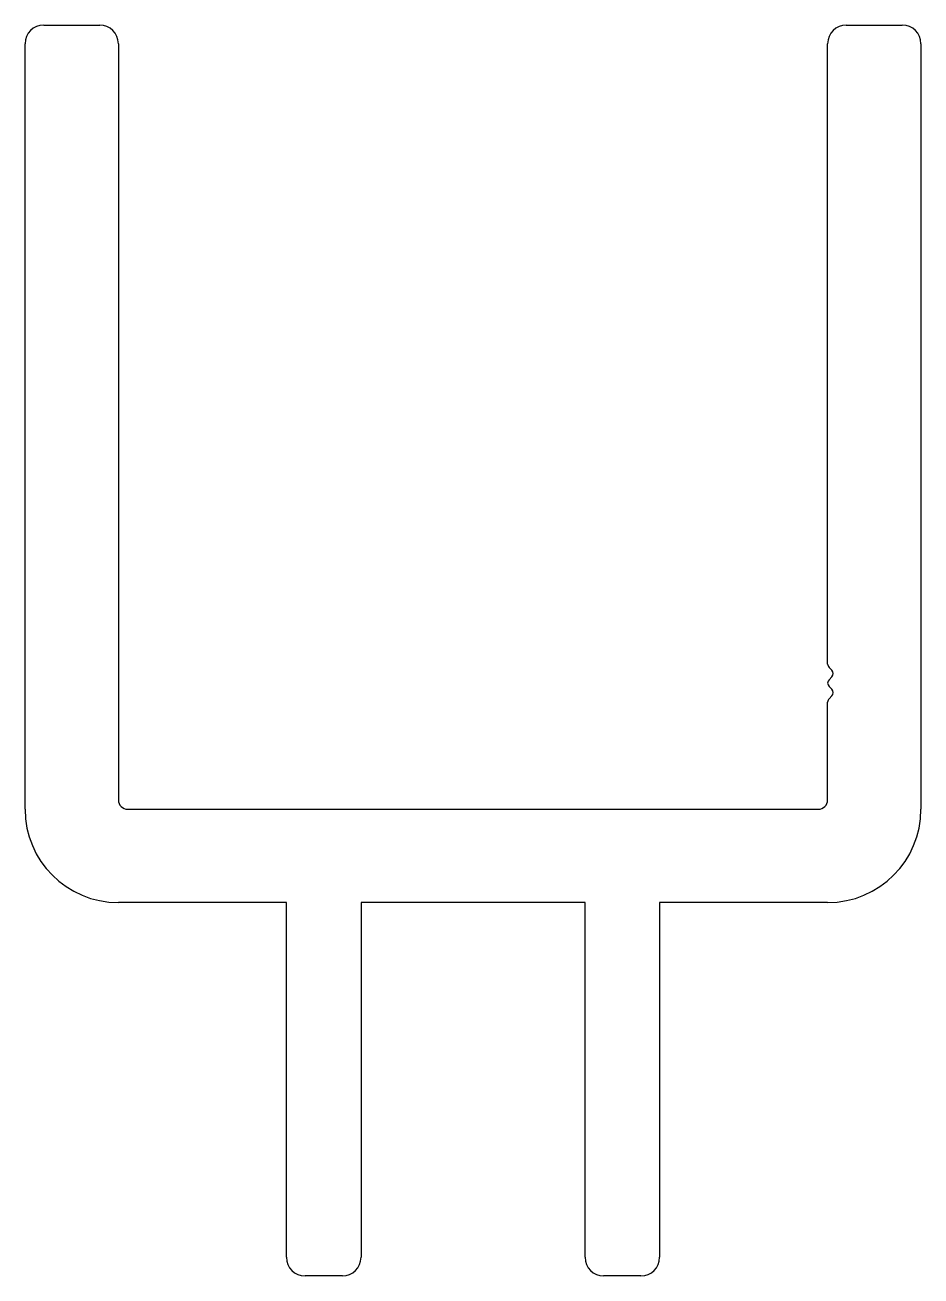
# Model space of a CAD drawing. Extents: x 1160.3 to 1208.3, y 882.1 to 949.1.
import ezdxf

# ---------------------------------------------------------------- set-up
doc = ezdxf.new("R2010")
doc.units = 0
doc.layers.add('GRUBA', color=10, linetype='CONTINUOUS')

msp = doc.modelspace()

# ---------------------------------------------------------------- linework, layer by layer
at = {"layer": 'GRUBA', "color": 0}
for p, q in [((1161.267, 949.132), (1164.267, 949.132)), ((1204.267, 949.132), (1207.267, 949.132)), ((1160.267, 907.132), (1160.267, 948.132)), ((1165.267, 948.132), (1165.267, 907.632)), ((1203.267, 914.905), (1203.267, 948.132)), ((1208.267, 948.132), (1208.267, 907.132)), ((1203.496, 914.573), (1203.34, 914.728)), ((1203.34, 914.064), (1203.496, 914.219)), ((1203.496, 913.554), (1203.34, 913.71)), ((1203.267, 907.632), (1203.267, 912.869)), ((1203.34, 913.045), (1203.496, 913.201)), ((1165.767, 907.132), (1202.767, 907.132)), ((1174.267, 902.132), (1165.267, 902.132)), ((1174.267, 883.132), (1174.267, 902.132)), ((1190.267, 902.132), (1178.267, 902.132)), ((1178.267, 902.132), (1178.267, 883.132)), ((1190.267, 883.132), (1190.267, 902.132)), ((1203.267, 902.132), (1194.267, 902.132)), ((1194.267, 902.132), (1194.267, 883.132)), ((1177.267, 882.132), (1175.267, 882.132)), ((1193.267, 882.132), (1191.267, 882.132))]:
    msp.add_line(p, q, dxfattribs=at)
for centre, radius, start, end in [((1161.267, 948.132), 1, 90, 180), ((1164.267, 948.132), 1, 0, 90), ((1204.267, 948.132), 1, 90, 180), ((1207.267, 948.132), 1, 0, 90), ((1203.517, 914.905), 0.25, 180, 225), ((1203.319, 914.396), 0.25, 315, 45), ((1203.517, 913.887), 0.25, 135, 225), ((1203.319, 913.378), 0.25, 315, 45), ((1203.517, 912.869), 0.25, 135, 180), ((1165.767, 907.632), 0.5, 180, 270), ((1202.767, 907.632), 0.5, 270, 0), ((1165.267, 907.132), 5, 180, 270), ((1203.267, 907.132), 5, 270, 0), ((1175.267, 883.132), 1, 180, 270), ((1177.267, 883.132), 1, 270, 0), ((1191.267, 883.132), 1, 180, 270), ((1193.267, 883.132), 1, 270, 0)]:
    msp.add_arc(centre, radius, start, end, dxfattribs=at)

doc.saveas('drawing.dxf')
